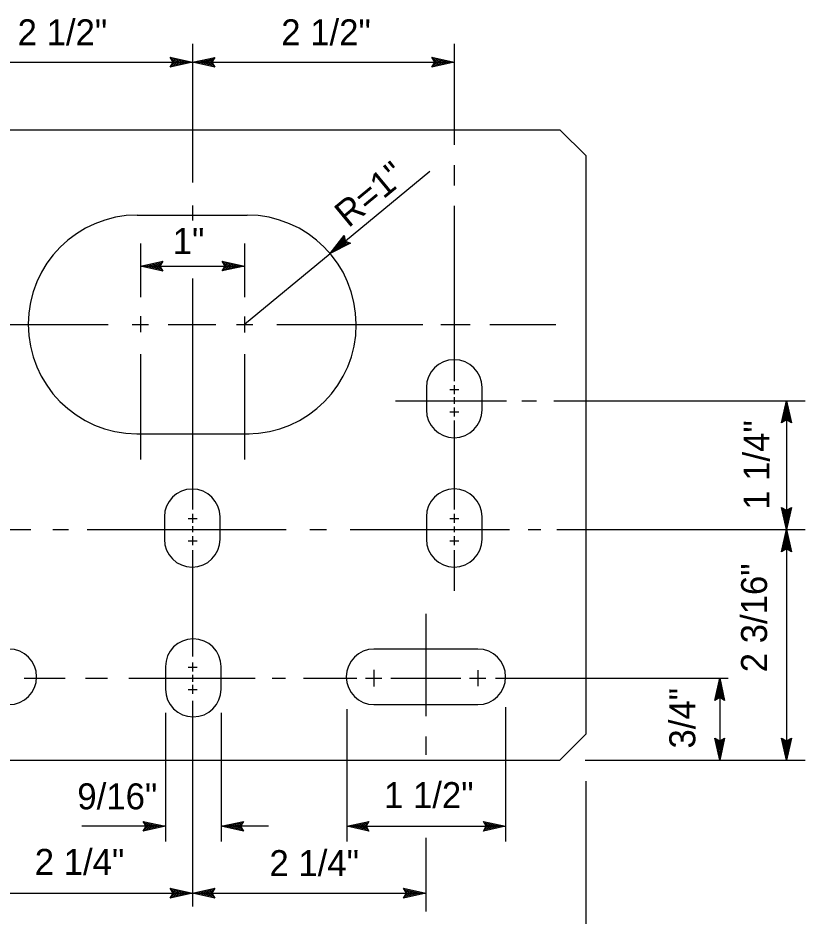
# Model space of a CAD drawing. Extents: x -894 to 866, y -472 to 714.
# Drawn here: x 63.9 to 276, y -301.9 to -59.8 of the extents above; entities that cross this region are included whole.
import ezdxf

# ---------------------------------------------------------------- set-up
doc = ezdxf.new("R2010")
doc.units = 0
for name, color, linetype in [('56 Stage 3 Anno', 7, 'Continuous'), ('57 Undefined', 7, 'Continuous'), ('60 Nongeo Data', 7, 'Continuous')]:
    doc.layers.add(name, color=color, linetype=linetype)

msp = doc.modelspace()

# ---------------------------------------------------------------- linework, layer by layer
at = {"layer": '56 Stage 3 Anno'}
for p, q in [((110.92, -66.72), (110.92, -100.97)), ((181.43, -66.72), (181.43, -93.93)), ((39.37, -71.72), (110.92, -71.72)), ((105.72, -71.72), (104.92, -70.38)), ((104.92, -70.38), (104.92, -70.38)), ((104.92, -70.38), (110.92, -71.72)), ((110.92, -71.72), (104.92, -73.05)), ((104.92, -73.05), (105.72, -71.72)), ((105.14, -70.73), (109.54, -71.72)), ((109.53, -71.72), (105.15, -72.69)), ((108.16, -71.71), (105.33, -72.34)), ((105.37, -71.09), (108.16, -71.71)), ((105.55, -71.44), (106.78, -71.71)), ((106.78, -71.71), (105.57, -71.98)), ((110.92, -71.72), (116.92, -70.39)), ((110.92, -71.72), (181.43, -71.72)), ((110.92, -71.72), (110.92, -71.72)), ((116.92, -73.06), (110.92, -71.72)), ((110.92, -71.72), (110.92, -71.72)), ((116.7, -72.7), (112.3, -71.72)), ((112.31, -71.71), (116.69, -70.75)), ((113.68, -71.72), (116.51, -71.09)), ((116.47, -72.34), (113.68, -71.72)), ((115.06, -71.72), (116.27, -71.45)), ((116.29, -71.99), (115.06, -71.72)), ((116.92, -70.39), (116.12, -71.72)), ((116.12, -71.72), (116.92, -73.06)), ((116.92, -70.39), (116.92, -70.39)), ((176.23, -71.72), (175.43, -70.38)), ((175.43, -70.38), (175.43, -70.38)), ((175.43, -70.38), (181.43, -71.72)), ((181.43, -71.72), (175.43, -73.05)), ((175.43, -73.05), (176.23, -71.72)), ((175.65, -70.73), (180.05, -71.72)), ((180.04, -71.72), (175.67, -72.69)), ((178.67, -71.71), (175.84, -72.34)), ((175.88, -71.09), (178.67, -71.71)), ((176.06, -71.44), (177.29, -71.71)), ((177.29, -71.71), (176.08, -71.98)), ((181.43, -71.72), (181.43, -71.72)), ((104.92, -73.05), (104.92, -73.05)), ((116.92, -73.06), (116.92, -73.06)), ((175.43, -73.05), (175.43, -73.05)), ((110.92, -99.86), (110.92, -104.15)), ((147.99, -123.28), (174.86, -101.07)), ((181.43, -99.44), (181.43, -104.95)), ((110.92, -110.3), (110.92, -114.33)), ((181.43, -110.46), (181.43, -157.72)), ((147.99, -123.28), (151.77, -118.43)), ((151.77, -118.43), (151.77, -118.43)), ((151.77, -118.43), (152, -119.97)), ((96.92, -120.55), (96.92, -135.01)), ((124.92, -120.55), (124.92, -135.01)), ((153.47, -120.49), (147.99, -123.28)), ((149.06, -122.39), (151.82, -118.86)), ((153.08, -120.35), (149.06, -122.4)), ((150.12, -121.52), (151.9, -119.24)), ((152.67, -120.23), (150.12, -121.52)), ((151.19, -120.64), (151.95, -119.67)), ((152.31, -120.07), (151.19, -120.64)), ((152, -119.97), (153.47, -120.49)), ((153.47, -120.49), (153.47, -120.49)), ((124.95, -142.32), (147.99, -123.28)), ((147.99, -123.28), (147.99, -123.28)), ((96.92, -126.65), (102.92, -125.32)), ((98.31, -126.65), (102.69, -125.68)), ((102.92, -125.32), (102.12, -126.65)), ((102.92, -125.32), (102.92, -125.32)), ((119.73, -126.65), (118.93, -125.31)), ((118.93, -125.31), (118.93, -125.31)), ((118.93, -125.31), (124.93, -126.65)), ((119.14, -125.67), (123.55, -126.65)), ((96.92, -126.65), (124.93, -126.65)), ((102.92, -127.99), (96.92, -126.65)), ((96.92, -126.65), (96.92, -126.65)), ((102.7, -127.64), (98.3, -126.66)), ((99.68, -126.66), (102.51, -126.03)), ((102.47, -127.28), (99.68, -126.66)), ((101.06, -126.66), (102.27, -126.39)), ((102.29, -126.93), (101.06, -126.66)), ((102.12, -126.65), (102.92, -127.99)), ((102.92, -127.99), (102.92, -127.99)), ((124.93, -126.65), (118.93, -127.98)), ((118.93, -127.98), (119.73, -126.65)), ((118.93, -127.98), (118.93, -127.98)), ((123.54, -126.66), (119.16, -127.63)), ((122.16, -126.65), (119.34, -127.28)), ((119.38, -126.03), (122.16, -126.65)), ((119.55, -126.38), (120.78, -126.65)), ((120.78, -126.65), (119.57, -126.92)), ((124.93, -126.65), (124.93, -126.65)), ((110.92, -130.02), (110.92, -192.3)), ((96.92, -140.19), (96.92, -144.51)), ((124.92, -140.21), (124.92, -144.53)), ((49.85, -142.39), (88.19, -142.39)), ((94.66, -142.39), (99.09, -142.39)), ((104.3, -142.39), (117.2, -142.39)), ((122.78, -142.39), (127.14, -142.39)), ((133.61, -142.39), (172.98, -142.39)), ((177.86, -142.39), (185.7, -142.39)), ((191.02, -142.39), (208.83, -142.39)), ((96.92, -150.39), (96.92, -178.76)), ((124.92, -150.39), (124.92, -178.76)), ((181.43, -158.77), (181.43, -161.19)), ((180.23, -159.95), (182.65, -159.95)), ((181.43, -162.04), (181.43, -163.81)), ((165.59, -162.95), (195.53, -162.95)), ((199.67, -162.95), (203.59, -162.95)), ((208.25, -162.95), (275.96, -162.95)), ((269.62, -168.95), (270.96, -162.95)), ((269.97, -168.74), (270.96, -164.33)), ((270.96, -162.95), (270.96, -197.7)), ((270.96, -162.95), (270.96, -162.95)), ((270.96, -162.95), (272.29, -168.95)), ((270.96, -164.34), (271.93, -168.72)), ((180.25, -165.95), (182.67, -165.95)), ((181.43, -164.75), (181.43, -167.17)), ((270.33, -168.5), (270.96, -165.72)), ((270.96, -165.72), (271.58, -168.54)), ((181.43, -168.32), (181.43, -192.24)), ((270.96, -168.15), (269.62, -168.95)), ((269.62, -168.95), (269.62, -168.95)), ((270.68, -168.33), (270.96, -167.1)), ((270.96, -167.1), (271.22, -168.31)), ((272.29, -168.95), (270.96, -168.15)), ((272.29, -168.95), (272.29, -168.95)), ((110.92, -193.49), (110.92, -195.9)), ((181.43, -193.48), (181.43, -195.9)), ((270.96, -197.7), (269.63, -191.7)), ((269.63, -191.7), (269.63, -191.7)), ((269.63, -191.7), (270.96, -192.5)), ((270.95, -196.31), (269.99, -191.94)), ((270.96, -194.94), (270.33, -192.11)), ((270.96, -193.56), (270.69, -192.35)), ((270.96, -192.5), (272.3, -191.7)), ((272.3, -191.7), (270.96, -197.7)), ((271.94, -191.92), (270.96, -196.32)), ((271.58, -192.15), (270.96, -194.94)), ((271.24, -192.33), (270.96, -193.56)), ((272.3, -191.7), (272.3, -191.7)), ((109.72, -194.7), (112.14, -194.7)), ((180.25, -194.7), (182.67, -194.7)), ((27.71, -197.7), (67.3, -197.7)), ((73.23, -197.7), (77.47, -197.7)), ((82.56, -197.7), (136.18, -197.7)), ((110.92, -196.81), (110.92, -198.42)), ((142.54, -197.7), (146.99, -197.7)), ((153.35, -197.7), (196.28, -197.7)), ((181.43, -196.85), (181.43, -198.38)), ((201.36, -197.7), (204.75, -197.7)), ((209.1, -197.7), (275.96, -197.7)), ((269.62, -203.7), (270.96, -197.7)), ((270.96, -197.7), (270.96, -259.89)), ((270.96, -197.7), (270.96, -197.7)), ((270.96, -197.7), (270.96, -197.7)), ((270.96, -197.7), (272.29, -203.7)), ((109.72, -200.7), (112.14, -200.7)), ((110.92, -199.47), (110.92, -201.89)), ((180.25, -200.7), (182.67, -200.7)), ((181.43, -199.47), (181.43, -201.89)), ((269.97, -203.48), (270.96, -199.08)), ((270.33, -203.25), (270.96, -200.46)), ((270.96, -199.09), (271.93, -203.47)), ((270.96, -200.46), (271.58, -203.29)), ((110.92, -203.27), (110.92, -231.91)), ((181.43, -203.23), (181.43, -214.19)), ((270.96, -202.9), (269.62, -203.7)), ((270.68, -203.07), (270.96, -201.84)), ((270.96, -201.84), (271.22, -203.05)), ((272.29, -203.7), (270.96, -202.9)), ((269.62, -203.7), (269.62, -203.7)), ((272.29, -203.7), (272.29, -203.7)), ((173.75, -220.4), (173.75, -248.01)), ((109.7, -234.77), (112.12, -234.77)), ((110.92, -233.53), (110.92, -235.94)), ((110.92, -236.88), (110.92, -238.71)), ((159.75, -235.53), (159.75, -239.96)), ((187.75, -235.57), (187.75, -239.92)), ((65.5, -237.77), (76.62, -237.77)), ((82.08, -237.77), (88.02, -237.77)), ((93.79, -237.77), (127.81, -237.77)), ((110.92, -239.57), (110.92, -241.99)), ((132.37, -237.77), (135.97, -237.77)), ((140.85, -237.77), (155.19, -237.77)), ((157.55, -237.77), (161.95, -237.77)), ((164.36, -237.77), (183.17, -237.77)), ((185.57, -237.77), (189.92, -237.77)), ((192.55, -237.77), (255.27, -237.77)), ((251.62, -243.77), (252.96, -237.77)), ((251.97, -243.55), (252.96, -239.15)), ((252.96, -237.77), (252.96, -259.89)), ((252.96, -237.77), (252.96, -237.77)), ((252.96, -237.77), (254.29, -243.77)), ((252.96, -237.77), (252.96, -259.89)), ((252.96, -239.16), (253.93, -243.54)), ((109.7, -240.77), (112.12, -240.77)), ((252.33, -243.32), (252.96, -240.53)), ((252.68, -243.14), (252.96, -241.92)), ((252.96, -240.53), (253.58, -243.36)), ((252.96, -241.92), (253.22, -243.12)), ((110.92, -243.83), (110.92, -299.33)), ((252.96, -242.97), (251.62, -243.77)), ((251.62, -243.77), (251.62, -243.77)), ((254.29, -243.77), (252.96, -242.97)), ((254.29, -243.77), (254.29, -243.77)), ((152.46, -246.1), (152.46, -281.79)), ((195.28, -245.53), (195.28, -281.79)), ((103.61, -247.1), (103.61, -281.79)), ((118.61, -247.1), (118.61, -281.79)), ((173.75, -253.52), (173.75, -258.4)), ((252.96, -259.89), (251.63, -253.89)), ((251.63, -253.89), (251.63, -253.89)), ((251.63, -253.89), (252.96, -254.69)), ((252.95, -258.5), (251.99, -254.13)), ((252.96, -254.69), (254.3, -253.89)), ((254.3, -253.89), (252.96, -259.89)), ((253.94, -254.11), (252.96, -258.51)), ((254.3, -253.89), (254.3, -253.89)), ((270.96, -259.89), (269.63, -253.89)), ((269.63, -253.89), (269.63, -253.89)), ((269.63, -253.89), (270.96, -254.69)), ((270.95, -258.5), (269.99, -254.13)), ((270.96, -254.69), (272.3, -253.89)), ((272.3, -253.89), (270.96, -259.89)), ((271.94, -254.11), (270.96, -258.51)), ((272.3, -253.89), (272.3, -253.89)), ((252.96, -257.13), (252.33, -254.3)), ((252.96, -255.75), (252.69, -254.54)), ((253.58, -254.34), (252.96, -257.13)), ((253.24, -254.52), (252.96, -255.75)), ((270.96, -257.13), (270.33, -254.3)), ((270.96, -255.75), (270.69, -254.54)), ((271.58, -254.34), (270.96, -257.13)), ((271.24, -254.52), (270.96, -255.75)), ((216.73, -259.89), (275.96, -259.89)), ((252.96, -259.89), (252.96, -259.89)), ((270.96, -259.89), (270.96, -259.89)), ((216.92, -265.53), (216.92, -318.69)), ((103.61, -277.69), (81.08, -277.69)), ((98.41, -277.69), (97.61, -276.35)), ((97.61, -276.35), (97.61, -276.35)), ((97.61, -276.35), (103.61, -277.69)), ((103.61, -277.69), (97.61, -279.02)), ((97.61, -279.02), (98.41, -277.69)), ((97.83, -276.71), (102.23, -277.69)), ((102.22, -277.69), (97.85, -278.66)), ((100.85, -277.69), (98.03, -278.31)), ((98.06, -277.07), (100.85, -277.69)), ((98.24, -277.41), (99.47, -277.69)), ((99.47, -277.69), (98.26, -277.96)), ((103.61, -277.69), (103.61, -277.69)), ((118.61, -277.69), (124.61, -276.36)), ((131.34, -277.69), (118.61, -277.69)), ((124.61, -279.03), (118.61, -277.69)), ((118.61, -277.69), (118.61, -277.69)), ((124.4, -278.67), (119.99, -277.69)), ((120, -277.69), (124.38, -276.72)), ((121.38, -277.69), (124.2, -277.07)), ((124.16, -278.31), (121.38, -277.69)), ((122.76, -277.69), (123.97, -277.43)), ((123.99, -277.97), (122.76, -277.69)), ((124.61, -276.36), (123.81, -277.69)), ((123.81, -277.69), (124.61, -279.03)), ((124.61, -276.36), (124.61, -276.36)), ((152.46, -277.69), (158.46, -276.36)), ((152.46, -277.69), (195.28, -277.69)), ((158.46, -279.03), (152.46, -277.69)), ((152.46, -277.69), (152.46, -277.69)), ((158.24, -278.67), (153.84, -277.69)), ((153.85, -277.69), (158.22, -276.72)), ((155.22, -277.69), (158.04, -277.07)), ((158.01, -278.31), (155.22, -277.69)), ((156.6, -277.69), (157.81, -277.43)), ((157.83, -277.97), (156.6, -277.69)), ((158.46, -276.36), (157.66, -277.69)), ((157.66, -277.69), (158.46, -279.03)), ((158.46, -276.36), (158.46, -276.36)), ((190.08, -277.69), (189.28, -276.35)), ((189.28, -276.35), (189.28, -276.35)), ((189.28, -276.35), (195.28, -277.69)), ((195.28, -277.69), (189.28, -279.02)), ((189.28, -279.02), (190.08, -277.69)), ((189.49, -276.71), (193.9, -277.69)), ((193.88, -277.69), (189.51, -278.66)), ((192.51, -277.69), (189.69, -278.31)), ((189.73, -277.07), (192.51, -277.69)), ((189.9, -277.41), (191.13, -277.69)), ((191.13, -277.69), (189.92, -277.96)), ((195.28, -277.69), (195.28, -277.69)), ((97.61, -279.02), (97.61, -279.02)), ((124.61, -279.03), (124.61, -279.03)), ((158.46, -279.03), (158.46, -279.03)), ((173.75, -280.83), (173.75, -300.69)), ((189.28, -279.02), (189.28, -279.02)), ((105.72, -295.69), (104.92, -294.35)), ((104.92, -294.35), (104.92, -294.35)), ((104.92, -294.35), (110.92, -295.69)), ((105.14, -294.71), (109.54, -295.69)), ((105.37, -295.07), (108.16, -295.69)), ((110.92, -295.69), (116.92, -294.36)), ((112.31, -295.69), (116.69, -294.72)), ((113.68, -295.69), (116.51, -295.07)), ((116.92, -294.36), (116.12, -295.69)), ((116.92, -294.36), (116.92, -294.36)), ((168.55, -295.69), (167.75, -294.35)), ((167.75, -294.35), (167.75, -294.35)), ((167.75, -294.35), (173.75, -295.69)), ((167.96, -294.71), (172.37, -295.69)), ((168.2, -295.07), (170.98, -295.69)), ((47.28, -295.69), (110.92, -295.69)), ((110.92, -295.69), (104.92, -297.02)), ((104.92, -297.02), (105.72, -295.69)), ((104.92, -297.02), (104.92, -297.02)), ((109.53, -295.69), (105.15, -296.66)), ((108.16, -295.69), (105.33, -296.31)), ((105.55, -295.41), (106.78, -295.69)), ((106.78, -295.69), (105.57, -295.96)), ((110.92, -295.69), (173.75, -295.69)), ((116.92, -297.03), (110.92, -295.69)), ((110.92, -295.69), (110.92, -295.69)), ((110.92, -295.69), (110.92, -295.69)), ((110.92, -295.69), (173.75, -295.69)), ((116.7, -296.67), (112.3, -295.69)), ((116.47, -296.31), (113.68, -295.69)), ((115.06, -295.69), (116.27, -295.43)), ((116.29, -295.97), (115.06, -295.69)), ((116.12, -295.69), (116.92, -297.03)), ((116.92, -297.03), (116.92, -297.03)), ((173.75, -295.69), (167.75, -297.02)), ((167.75, -297.02), (168.55, -295.69)), ((167.75, -297.02), (167.75, -297.02)), ((172.35, -295.69), (167.98, -296.66)), ((170.98, -295.69), (168.16, -296.31)), ((168.37, -295.41), (169.6, -295.69)), ((169.6, -295.69), (168.39, -295.96)), ((173.75, -295.69), (173.75, -295.69))]:
    msp.add_line(p, q, dxfattribs=at)
at = {"layer": '60 Nongeo Data'}
for p, q in [((11.92, -89.89), (209.92, -89.89)), ((209.92, -89.89), (216.92, -96.89)), ((216.92, -96.89), (216.92, -252.89)), ((96.03, -112.89), (125.63, -112.89)), ((173.92, -159.39), (173.92, -165.65)), ((188.92, -165.6), (188.92, -159.39)), ((95.93, -171.89), (126.16, -171.89)), ((103.32, -194.28), (103.32, -200.55)), ((118.32, -200.49), (118.32, -194.28)), ((173.92, -194.25), (173.92, -200.51)), ((188.92, -200.46), (188.92, -194.25)), ((187.81, -229.89), (159.81, -229.89)), ((103.61, -234.65), (103.61, -240.91)), ((118.61, -240.86), (118.61, -234.65)), ((159.81, -244.89), (187.81, -244.89)), ((209.92, -259.89), (216.92, -252.89)), ((11.92, -259.89), (209.92, -259.89))]:
    msp.add_line(p, q, dxfattribs=at)
for centre, radius, start, end in [((96.14, -142.39), 29.5, 90.211, 269.605), ((125.52, -142.39), 29.5, 270.395, 89.789), ((181.42, -159.39), 7.5, 0.0144, 180), ((181.42, -165.43), 7.5, 180, 359.9856), ((110.82, -194.28), 7.5, 0.0144, 180), ((181.42, -194.25), 7.5, 0.0144, 180), ((110.82, -200.32), 7.5, 180, 359.9856), ((181.42, -200.29), 7.5, 180, 359.9856), ((111.11, -234.65), 7.5, 0.0144, 180), ((61.39, -237.39), 7.5, 270.2299, 89.7041), ((159.84, -237.39), 7.5, 90.2299, 269.7701), ((187.78, -237.39), 7.5, 270.2299, 89.7041), ((111.11, -240.69), 7.5, 180, 359.9856), ((187.78, -267.39), 7.5, 89.7041, 89.7701)]:
    msp.add_arc(centre, radius, start, end, dxfattribs=at)

# ---------------------------------------------------------------- texts
at = {"layer": '57 Undefined'}
for s, p in [('2 1/2"', (63.78, -67.14)), ('2 1/2"', (134.81, -67.14)), ('1"', (105.57, -123.4)), ('9/16"', (79.87, -273.11)), ('1 1/2"', (162.5, -272.78)), ('2 1/4"', (68.39, -290.78)), ('2 1/4"', (131.63, -291.11))]:
    msp.add_text(s, height=7, dxfattribs=at).set_placement(p)
for s, rotation, p in [(' R=1"', 39.5672, (150.9, -118.18)), ('1 1/4"', 90, (266.38, -192.36)), ('2 3/16"', 90, (265.72, -236.16)), ('3/4"', 90, (246.39, -256.73))]:
    msp.add_text(s, height=7, rotation=rotation, dxfattribs=at).set_placement(p)

doc.saveas('drawing.dxf')
